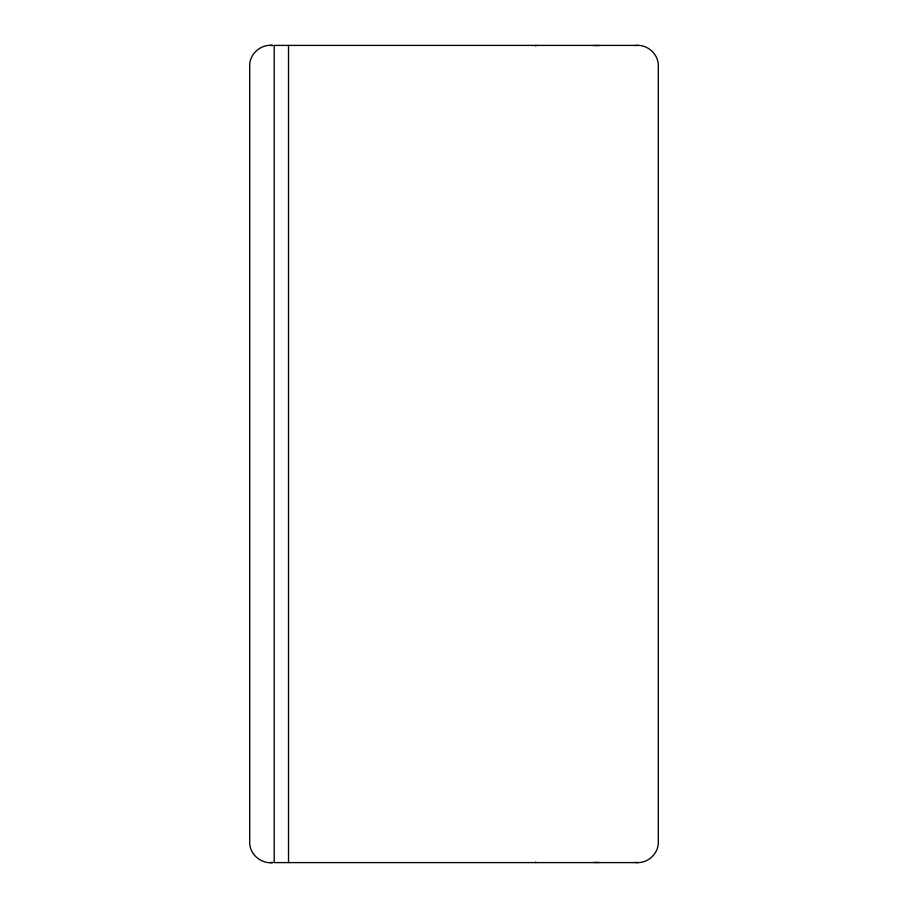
<?xml version="1.0" encoding="UTF-8"?>
<svg xmlns="http://www.w3.org/2000/svg" width="908" height="908" viewBox="0 0 908 908"><rect width="100%" height="100%" fill="white"/><g stroke="black" fill="none" stroke-linecap="round" stroke-linejoin="round"><path stroke-width="1.36" d="M272.899 45.4C261.095 43.913 249.394 53.765 249.7 65.83L249.7 842.17C249.394 854.235 261.095 864.087 272.899 862.6M593.787 45.57L599.166 45.57M634.998 45.57C646.802 43.709 658.595 53.833 658.3 65.83L658.3 842.17C658.527 853.157 648.641 862.838 637.688 862.6L274.216 862.6L274.216 45.4L637.688 45.4M270.175 862.6L272.843 862.43M599.166 862.43L593.787 862.43M270.175 45.4L272.843 45.57M634.998 862.43L637.688 862.6M535.72 45.4L535.72 46.092M535.72 861.908L535.72 862.6M288.517 45.4L288.517 862.6"/></g></svg>
